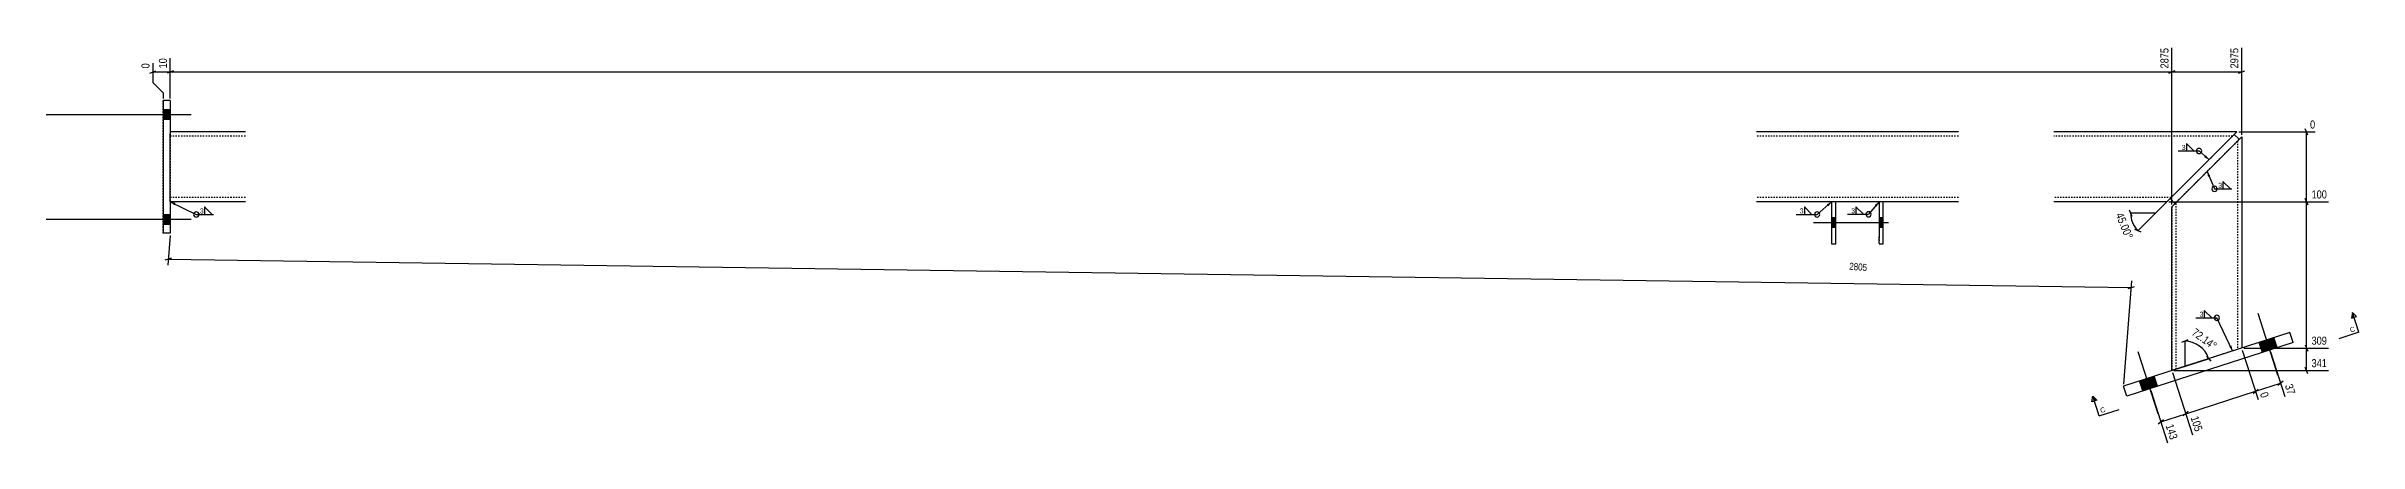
# Model space of a CAD drawing. Header units: millimetres. Extents: x 7 to 37850, y 5 to 1028.
# Drawn here: x 9349 to 12659, y 7 to 574 of the extents above; entities that cross this region are included whole.
import ezdxf

# ---------------------------------------------------------------- set-up
doc = ezdxf.new("R2010")
doc.units = ezdxf.units.MM
doc.linetypes.add('DXK_LINE_DOT2', pattern=[3.9198, 1.9599, -1.9599])
for name, color, linetype in [('MÅLSÆTNING', 7, 'Continuous'), ('STÅL', 7, 'Continuous'), ('TEKST', 7, 'Continuous')]:
    doc.layers.add(name, color=color, linetype=linetype)
doc.styles.add('Arial', font='ARIAL.TTF', dxfattribs={"height": 0.2})
doc.styles.add('Arial Narrow', font='ARIALN.TTF', dxfattribs={"height": 0.2})

msp = doc.modelspace()

# ---------------------------------------------------------------- hatches: boundary and pattern name
at = {"layer": 'STÅL', "linetype": 'Continuous'}
for color, points in [(96, [(9526.1, 469.9), (9526.1, 483.9), (9516.1, 483.9), (9516.1, 469.9)]), (96, [(9526.1, 469.9), (9526.1, 483.9), (9516.1, 483.9), (9516.1, 469.9)]), (96, [(9526.1, 319.9), (9526.1, 333.9), (9516.1, 333.9), (9516.1, 319.9)]), (96, [(9526.1, 319.9), (9526.1, 333.9), (9516.1, 333.9), (9516.1, 319.9)]), (96, [(11910.1, 314.9), (11910.1, 328.9), (11904.1, 328.9), (11904.1, 314.9)]), (96, [(11978.1, 314.9), (11978.1, 328.9), (11972.1, 328.9), (11972.1, 314.9)]), (4, [(12520.9, 136.5), (12541.8, 143.3), (12537.2, 157.6), (12516.3, 150.8)]), (4, [(12520.9, 136.5), (12541.8, 143.3), (12537.2, 157.6), (12516.3, 150.8)]), (4, [(12349.5, 81.3), (12370.5, 88.1), (12365.9, 102.4), (12344.9, 95.6)]), (4, [(12349.5, 81.3), (12370.5, 88.1), (12365.9, 102.4), (12344.9, 95.6)])]:
    msp.add_hatch(color=color, dxfattribs=at).paths.add_polyline_path(points)
at = {"layer": 'TEKST', "linetype": 'Continuous'}
for points in [[(12439.9, 418.5), (12444.3, 412.2), (12437.4, 415.7)], [(9532, 346.9), (9526.1, 351.9), (9533.6, 350.3)], [(11897.2, 348.4), (11904.1, 351.9), (11899.7, 345.5)], [(11965.8, 347.4), (11972.1, 351.9), (11968.7, 344.9)]]:
    msp.add_hatch(color=3, dxfattribs=at).paths.add_polyline_path(points)

# ---------------------------------------------------------------- linework, layer by layer
at = {"layer": 'MÅLSÆTNING', "color": 7, "linetype": 'Continuous'}
for p, q in [((12391.1, 347.8), (12391.1, 572)), ((12391.1, 347.8), (12391.1, 572)), ((12491.1, 447.8), (12491.1, 572)), ((9496.6, 535.8), (9505.6, 539.4)), ((9501.1, 550), (9501.1, 522.6)), ((9501.1, 537.6), (9526.1, 537.6)), ((9530.6, 539.4), (9521.6, 535.8)), ((9530.6, 539.4), (9521.6, 535.8)), ((9526.1, 499.9), (9526.1, 557.4)), ((9526.1, 499.9), (9526.1, 557.4)), ((9526.1, 537.6), (12391.1, 537.6)), ((12395.6, 539.4), (12386.6, 535.8)), ((12386.6, 535.8), (12395.6, 539.4)), ((12391.1, 537.6), (12491.1, 537.6)), ((12486.6, 535.8), (12495.6, 539.4)), ((9501.1, 522.6), (9516.1, 507.6)), ((9516.1, 507.6), (9516.1, 499.9)), ((12481.9, 449.8), (12342.5, 310.4)), ((12487, 451.9), (12596.2, 451.9)), ((12585.6, 447.4), (12582, 456.4)), ((12583.8, 351.9), (12583.8, 451.9)), ((12330.2, 340.4), (12333.8, 331.4)), ((12332, 335.9), (12368, 335.9)), ((12342.5, 310.4), (12368, 335.9)), ((12387, 351.9), (12615.2, 351.9)), ((12387, 351.9), (12615.2, 351.9)), ((12582, 356.4), (12585.6, 347.4)), ((12585.6, 347.4), (12582, 356.4)), ((9525.8, 303.9), (9522.5, 261.3)), ((12347, 308.5), (12338.1, 312.3)), ((9527.8, 271.1), (9518.5, 268.2)), ((9523.2, 269.7), (12333.1, 229.3)), ((12322.3, 91.2), (12333.9, 238.9)), ((12328.5, 227.9), (12337.7, 230.8)), ((12414, 154.2), (12405, 150.6)), ((12409.5, 152.4), (12409.5, 116.4)), ((12492, 139.8), (12514.8, 69)), ((12492, 139.8), (12514.8, 69)), ((12494.1, 142.7), (12615.2, 142.7)), ((12532.3, 137.1), (12552.7, 73.5)), ((12582, 147.2), (12585.6, 138.2)), ((12583.8, 110.5), (12583.8, 142.7)), ((12392, 107.6), (12420.6, 18.7)), ((12392, 107.6), (12420.6, 18.7)), ((12393.9, 111.4), (12443.7, 127.4)), ((12394.1, 110.5), (12615.2, 110.5)), ((12443.7, 127.4), (12409.5, 116.4)), ((12440.6, 131.2), (12446.8, 123.7)), ((12585.6, 106), (12582, 115)), ((12360.9, 81.9), (12385, 7.2)), ((12411, 48.6), (12511, 80.8)), ((12507.3, 77.7), (12514.7, 83.9)), ((12507.3, 77.7), (12514.7, 83.9)), ((12511, 80.8), (12546.7, 92.3)), ((12550.4, 95.4), (12542.9, 89.2)), ((12371.6, 34), (12379.1, 40.2)), ((12375.3, 37.1), (12411, 48.6)), ((12414.7, 51.7), (12407.3, 45.5)), ((12414.7, 51.7), (12407.3, 45.5))]:
    msp.add_line(p, q, dxfattribs=at)
for centre, start, end in [((12368, 335.9), 180, 225), ((12409.5, 116.4), 17.8568, 90)]:
    msp.add_arc(centre, 36, start, end, dxfattribs=at)
at = {"layer": 'STÅL', "color": 2, "linetype": 'Continuous'}
for p, q in [((9526.1, 496.9), (9516.1, 496.9)), ((9516.1, 496.9), (9516.1, 306.9)), ((9526.1, 496.9), (9526.1, 449.4)), ((9633.6, 451.9), (9526.1, 451.9)), ((9526.1, 439.9), (9526.1, 449.4)), ((9526.1, 354.4), (9526.1, 439.9)), ((12085.6, 451.9), (11796.6, 451.9)), ((12484, 451.9), (12222.1, 451.9)), ((12384, 351.9), (12484, 451.9)), ((12391.1, 344.8), (12491.1, 444.8)), ((12480.5, 448.3), (12487.5, 441.3)), ((12491.1, 444.8), (12491.1, 142.7)), ((9526.1, 354.4), (9526.1, 306.9)), ((9633.6, 351.9), (9526.1, 351.9)), ((12085.6, 351.9), (11796.6, 351.9)), ((11904.1, 351.9), (11904.1, 291.9)), ((11910.1, 291.9), (11910.1, 351.9)), ((11972.1, 351.9), (11972.1, 301.9)), ((11978.1, 291.9), (11978.1, 351.9)), ((12384, 351.9), (12222.1, 351.9)), ((12395.6, 349.4), (12388.5, 356.4)), ((12391.1, 110.5), (12391.1, 344.8)), ((9526.1, 306.9), (9516.1, 306.9)), ((11972.1, 292.6), (11972.1, 301.9)), ((11904.1, 291.9), (11910.1, 291.9)), ((11972.1, 292.6), (11972.1, 291.9)), ((11972.1, 291.9), (11978.1, 291.9)), ((12560, 164.9), (12322.1, 88.3)), ((12564.6, 150.6), (12326.7, 74)), ((12564.6, 150.6), (12560, 164.9)), ((12326.7, 74), (12322.1, 88.3))]:
    msp.add_line(p, q, dxfattribs=at)
at = {"layer": 'STÅL', "color": 7, "linetype": 'DXK_LINE_DOT2'}
for p, q in [((9516.1, 306.9), (9516.1, 496.9)), ((9526.1, 451.9), (9526.1, 449.4)), ((9526.1, 449.4), (9526.1, 354.4)), ((9633.6, 445.9), (9526.1, 445.9)), ((12085.6, 445.9), (11796.6, 445.9)), ((12478, 445.9), (12222.1, 445.9)), ((12388.5, 356.4), (12480.5, 448.3)), ((12487.5, 441.3), (12395.6, 349.4)), ((12485.1, 438.8), (12485.1, 140.8)), ((9633.6, 357.9), (9526.1, 357.9)), ((9526.1, 351.9), (9526.1, 354.4)), ((12085.6, 357.9), (11796.6, 357.9)), ((11910.1, 351.9), (11904.1, 351.9)), ((11978.1, 351.9), (11972.1, 351.9)), ((12390, 357.9), (12222.1, 357.9)), ((12391.1, 344.8), (12391.1, 110.5)), ((12397.1, 112.4), (12397.1, 350.8)), ((11972.1, 301.9), (11972.1, 294.8)), ((11904.1, 292.6), (11904.1, 291.9)), ((11910.1, 291.9), (11910.1, 292.6)), ((11978.1, 291.9), (11978.1, 292.6)), ((12491.1, 142.7), (12391.1, 110.5))]:
    msp.add_line(p, q, dxfattribs=at)
at = {"layer": 'STÅL', "color": 96, "linetype": 'Continuous'}
for p, q in [((9348.6, 476.9), (9556.1, 476.9)), ((9348.6, 476.9), (9556.1, 476.9)), ((9516.1, 483.9), (9526.1, 483.9)), ((9516.1, 483.9), (9526.1, 483.9)), ((9516.1, 469.9), (9526.1, 469.9)), ((9516.1, 469.9), (9526.1, 469.9)), ((9516.1, 333.9), (9526.1, 333.9)), ((9516.1, 333.9), (9526.1, 333.9)), ((9348.6, 326.9), (9556.1, 326.9)), ((9348.6, 326.9), (9556.1, 326.9)), ((9516.1, 319.9), (9526.1, 319.9)), ((9516.1, 319.9), (9526.1, 319.9)), ((11985.6, 321.9), (11878.1, 321.9)), ((11910.1, 328.9), (11904.1, 328.9)), ((11910.1, 314.9), (11904.1, 314.9)), ((11978.1, 328.9), (11972.1, 328.9)), ((11978.1, 314.9), (11972.1, 314.9))]:
    msp.add_line(p, q, dxfattribs=at)
at = {"layer": 'STÅL', "color": 4, "linetype": 'Continuous'}
for p, q in [((12543, 103.7), (12514.5, 192.3)), ((12543, 103.7), (12514.5, 192.3)), ((12371.7, 48.5), (12343.1, 137.1)), ((12371.7, 48.5), (12343.1, 137.1)), ((12520.9, 136.5), (12516.3, 150.8)), ((12520.9, 136.5), (12516.3, 150.8)), ((12541.8, 143.3), (12537.2, 157.6)), ((12541.8, 143.3), (12537.2, 157.6)), ((12370.5, 88.1), (12365.9, 102.4)), ((12370.5, 88.1), (12365.9, 102.4)), ((12349.5, 81.3), (12344.9, 95.6)), ((12349.5, 81.3), (12344.9, 95.6))]:
    msp.add_line(p, q, dxfattribs=at)
at = {"layer": 'TEKST', "color": 3, "linetype": 'Continuous'}
for p, q in [((12444.3, 412.2), (12430.1, 424.6)), ((11904.1, 351.9), (11883.4, 333.8)), ((11972.1, 351.9), (11957, 334))]:
    msp.add_line(p, q, dxfattribs=at)
for centre in [(12430.1, 424.6), (11883.4, 333.8), (11957, 334)]:
    msp.add_arc(centre, 3.75, 270, 90, dxfattribs=at)

# ---------------------------------------------------------------- wipeouts: each hides what was drawn before it
at = {"color": 0, "linetype": 'Continuous'}
for points in [[(12654.2, 166.9), (12651.9, 174), (12645, 171.8), (12647.3, 164.7)], [(12296.7, 51.7), (12294.4, 58.8), (12287.5, 56.6), (12289.8, 49.5)]]:
    msp.add_wipeout(points, dxfattribs=at).dxf.layer = 'TEKST'

# ---------------------------------------------------------------- next in the draw order: hatches: boundary and pattern name
at = {"layer": 'TEKST', "linetype": 'Continuous'}
for points in [[(12651.8, 186.6), (12648.2, 185.4), (12649.5, 193.7)], [(12283.8, 68.1), (12280.3, 66.9), (12278, 74)]]:
    msp.add_hatch(color=30, dxfattribs=at).paths.add_polyline_path(points)

# ---------------------------------------------------------------- next in the draw order: linework, layer by layer
at = {"layer": 'TEKST', "color": 30, "linetype": 'Continuous'}
for p, q in [((12649.5, 193.7), (12648.2, 185.4)), ((12648.2, 185.4), (12655.3, 187.7)), ((12649.5, 193.7), (12655.3, 187.7)), ((12276.7, 65.8), (12278, 74)), ((12283.8, 68.1), (12276.7, 65.8)), ((12278, 74), (12283.8, 68.1))]:
    msp.add_line(p, q, dxfattribs=at)
at = {"layer": 'TEKST', "color": 7, "linetype": 'Continuous'}
for p, q in [((12658.7, 165.2), (12649.5, 193.7)), ((12287.2, 45.5), (12278, 74)), ((12287.2, 45.5), (12315.7, 54.7))]:
    msp.add_line(p, q, dxfattribs=at)

# ---------------------------------------------------------------- next in the draw order: texts
at = {"layer": 'TEKST', "color": 3, "linetype": 'Continuous', "style": 'Arial'}
for p in [(12647.3, 164.7), (12289.8, 49.5)]:
    msp.add_text('C', height=7.16, rotation=17.8591, dxfattribs=at).set_placement(p)

# ---------------------------------------------------------------- next in the draw order: wipeouts: each hides what was drawn before it
at = {"color": 0, "linetype": 'Continuous'}
for points in [[(12388.7, 574.4), (12371.9, 574.4), (12371.9, 540.3), (12388.7, 540.3)], [(12488.7, 574.4), (12471.9, 574.4), (12471.9, 540.3), (12488.7, 540.3)], [(9523.7, 559.8), (9506.9, 559.8), (9506.9, 540.3), (9523.7, 540.3)], [(12598.6, 454.3), (12598.6, 471.1), (12586.5, 471.1), (12586.5, 454.3)], [(12615.4, 145.1), (12615.4, 161.9), (12588.7, 161.9), (12588.7, 145.1)], [(12555.7, 72), (12571.7, 77.1), (12565.8, 95.6), (12549.8, 90.5)], [(12423, 19.2), (12439, 24.4), (12430.8, 49.8), (12414.8, 44.7)]]:
    msp.add_wipeout(points, dxfattribs=at).dxf.layer = 'MÅLSÆTNING'
at = {"color": 0}
for points, layer in [([(12324.1, 293.8), (12339.6, 300.2), (12322.7, 341), (12307.2, 334.6)], 'MÅLSÆTNING'), ([(11956.4, 250.6), (11957.6, 265.2), (11927.8, 267.6), (11926.7, 252.9)], 'MÅLSÆTNING'), ([(12450.9, 135.9), (12460.8, 149.5), (12425.2, 175.4), (12415.3, 161.9)], 'MÅLSÆTNING'), ([(12410.5, 425.5), (12410.5, 434.2), (12404.7, 434.2), (12404.7, 425.5)], 'TEKST'), ([(12462.7, 371.3), (12462.7, 380), (12456.9, 380), (12456.9, 371.3)], 'TEKST'), ([(9573.7, 334.6), (9573.7, 343.3), (9567.9, 343.3), (9567.9, 334.6)], 'TEKST'), ([(11863.7, 334.7), (11863.7, 343.4), (11857.9, 343.4), (11857.9, 334.7)], 'TEKST'), ([(11937.4, 334.9), (11937.4, 343.6), (11931.6, 343.6), (11931.6, 334.9)], 'TEKST')]:
    msp.add_wipeout(points, dxfattribs=at).dxf.layer = layer

# ---------------------------------------------------------------- next in the draw order: hatches: boundary and pattern name
at = {"layer": 'TEKST', "linetype": 'Continuous'}
for points in [[(12442.8, 387.7), (12441.6, 395.3), (12446.2, 389.2)], [(12476.6, 146.1), (12478.1, 138.5), (12473.2, 144.5)]]:
    msp.add_hatch(color=3, dxfattribs=at).paths.add_polyline_path(points)

# ---------------------------------------------------------------- next in the draw order: linework, layer by layer
at = {"layer": 'TEKST', "color": 3, "linetype": 'Continuous'}
for p, q in [((12422.7, 424.6), (12412, 435.3)), ((12412, 435.3), (12412, 424.6)), ((12400, 424.6), (12430.1, 424.6)), ((12412, 424.6), (12422.7, 424.6)), ((12441.6, 395.3), (12452.2, 370.4)), ((12452.2, 370.4), (12477.1, 370.4)), ((12474.9, 370.4), (12464.2, 381.1)), ((12464.2, 381.1), (12464.2, 370.4)), ((12464.2, 370.4), (12474.9, 370.4)), ((9526.1, 351.9), (9563.3, 333.7)), ((9563.3, 333.7), (9588.1, 333.7)), ((9585.9, 333.7), (9575.2, 344.5)), ((9575.2, 344.5), (9575.2, 333.7)), ((9575.2, 333.7), (9585.9, 333.7)), ((11853.3, 333.8), (11883.4, 333.8)), ((11876, 333.8), (11865.3, 344.5)), ((11865.3, 344.5), (11865.3, 333.8)), ((11865.3, 333.8), (11876, 333.8)), ((11927, 334), (11957, 334)), ((11949.6, 334), (11938.9, 344.7)), ((11938.9, 344.7), (11938.9, 334)), ((11938.9, 334), (11949.6, 334)), ((12478.1, 138.5), (12455.6, 185.9))]:
    msp.add_line(p, q, dxfattribs=at)
at = {"layer": 'TEKST', "color": 7, "linetype": 'Continuous'}
msp.add_line((12658.7, 165.2), (12630.1, 156), dxfattribs=at)
at = {"layer": 'TEKST', "color": 3, "linetype": 'Continuous'}
for centre, start, end in [((12430.1, 424.6), 90, 270), ((12452.2, 370.4), 90, 270), ((12452.2, 370.4), 270, 90), ((9563.3, 333.7), 90, 270), ((9563.3, 333.7), 270, 90), ((11883.4, 333.8), 90, 270), ((11957, 334), 90, 270), ((12455.6, 185.9), 270, 90)]:
    msp.add_arc(centre, 3.75, start, end, dxfattribs=at)

# ---------------------------------------------------------------- next in the draw order: texts
at = {"layer": 'MÅLSÆTNING', "color": 3, "linetype": 'Continuous', "style": 'Arial Narrow'}
for s, rotation, p in [('2875', 90.0002, (12386.3, 542.7)), ('2975', 90.0002, (12486.3, 542.7)), ('37', -72.1411, (12552.8, 88.9))]:
    msp.add_text(s, height=11.45, rotation=rotation, dxfattribs=at).set_placement(p)
for s, height, p in [('0', 11.5, (12588.9, 456.7)), ('309', 11.45, (12591.1, 147.5))]:
    msp.add_text(s, height=height, dxfattribs=at).set_placement(p)
at = {"layer": 'MÅLSÆTNING', "color": 3, "style": 'Arial Narrow'}
for s, height, rotation, p in [('45.00°', 11.45, -67.5002, (12310.4, 333.3)), ('2805', 10.02, -4.4691, (11929, 254.8)), ('72.14°', 11.45, -36.0734, (12418.6, 162.4))]:
    msp.add_text(s, height=height, rotation=rotation, dxfattribs=at).set_placement(p)
at = {"layer": 'TEKST', "color": 3, "style": 'Arial Narrow'}
for p in [(12405.3, 426.1), (12457.5, 371.9), (9568.5, 335.2), (11858.5, 335.3), (11932.2, 335.5)]:
    msp.add_text('3', height=7.16, dxfattribs=at).set_placement(p)

# ---------------------------------------------------------------- next in the draw order: wipeouts: each hides what was drawn before it
at = {"color": 0, "linetype": 'Continuous'}
for points in [[(9498.7, 552.4), (9481.9, 552.4), (9481.9, 540.3), (9498.7, 540.3)], [(12615.4, 112.9), (12615.4, 129.7), (12588.7, 129.7), (12588.7, 112.9)], [(12517.8, 67.4), (12533.8, 72.6), (12530.1, 84.1), (12514.1, 79)], [(12387.3, 7.7), (12403.3, 12.9), (12395.1, 38.3), (12379.1, 33.2)]]:
    msp.add_wipeout(points, dxfattribs=at).dxf.layer = 'MÅLSÆTNING'

# ---------------------------------------------------------------- next in the draw order: linework, layer by layer
at = {"layer": 'MÅLSÆTNING', "color": 7, "linetype": 'Continuous'}
for p, q in [((12583.8, 142.7), (12583.8, 351.9)), ((12494.1, 142.7), (12615.2, 142.7)), ((12582, 147.2), (12585.6, 138.2))]:
    msp.add_line(p, q, dxfattribs=at)

# ---------------------------------------------------------------- next in the draw order: texts
at = {"layer": 'MÅLSÆTNING', "color": 3, "linetype": 'Continuous', "style": 'Arial Narrow'}
for s, height, rotation, p in [('0', 11.5, 90.0002, (9496.3, 542.7)), ('10', 11.45, 90.0002, (9521.3, 542.7)), ('0', 11.5, -72.1411, (12517.1, 77.4)), ('143', 11.45, -72.1411, (12382.1, 31.6)), ('105', 11.45, -72.1411, (12417.8, 43.1))]:
    msp.add_text(s, height=height, rotation=rotation, dxfattribs=at).set_placement(p)
msp.add_text('341', height=11.45, dxfattribs=at).set_placement((12591.1, 115.3))

# ---------------------------------------------------------------- next in the draw order: wipeouts: each hides what was drawn before it
at = {"color": 0}
msp.add_wipeout([(12436, 186.8), (12436, 195.5), (12430.2, 195.5), (12430.2, 186.8)], dxfattribs=at).dxf.layer = 'TEKST'

# ---------------------------------------------------------------- next in the draw order: linework, layer by layer
at = {"layer": 'TEKST', "color": 3, "linetype": 'Continuous'}
for p, q in [((12425.6, 185.9), (12455.6, 185.9)), ((12448.3, 185.9), (12437.5, 196.6)), ((12437.5, 196.6), (12437.5, 185.9)), ((12437.5, 185.9), (12448.3, 185.9))]:
    msp.add_line(p, q, dxfattribs=at)
msp.add_arc((12455.6, 185.9), 3.75, 90, 270, dxfattribs=at)

# ---------------------------------------------------------------- next in the draw order: texts
at = {"layer": 'TEKST', "color": 3, "style": 'Arial Narrow'}
msp.add_text('3', height=7.16, dxfattribs=at).set_placement((12430.8, 187.4))

# ---------------------------------------------------------------- next in the draw order: wipeouts: each hides what was drawn before it
at = {"color": 0, "linetype": 'Continuous'}
msp.add_wipeout([(12615.4, 354.3), (12615.4, 371.1), (12588.7, 371.1), (12588.7, 354.3)], dxfattribs=at).dxf.layer = 'MÅLSÆTNING'

# ---------------------------------------------------------------- next in the draw order: texts
at = {"layer": 'MÅLSÆTNING', "color": 3, "linetype": 'Continuous', "style": 'Arial Narrow'}
msp.add_text('100', height=11.45, dxfattribs=at).set_placement((12591.1, 356.7))

doc.saveas('drawing.dxf')
